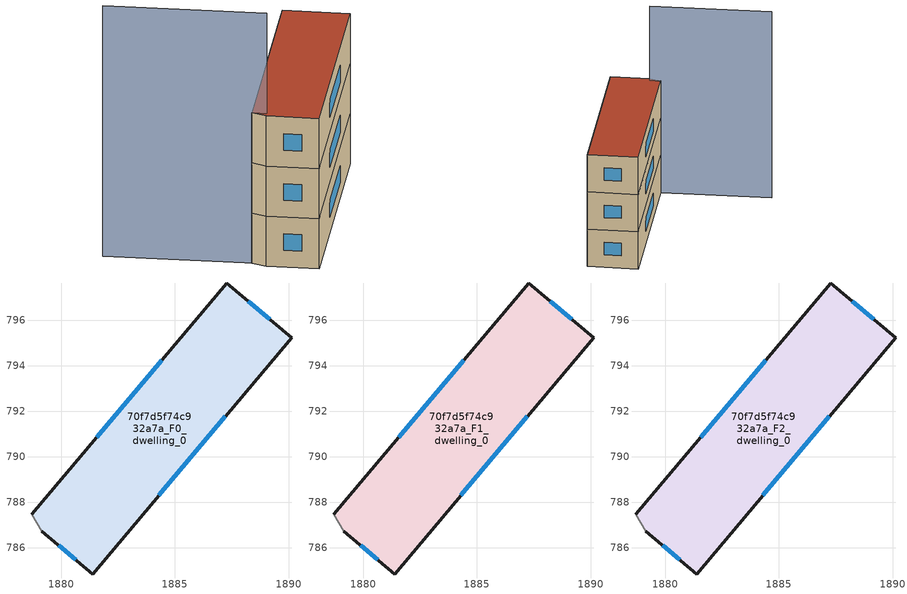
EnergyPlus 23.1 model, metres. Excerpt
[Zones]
70f7d5f74c932a7a_F0_dwelling_0
 floor ground (EU_floor_Construction): 1890.13,795.23 1881.39,784.85 1879.16,786.73 1878.72,787.48 1887.27,797.63 z0
 wall outside (EU_wall_Construction): 1879.16,786.73 1881.39,784.85 1890.13,795.23 1887.27,797.63 1878.72,787.48 z0:3
 wall adiabatic (EU_wall_Construction): 1878.72,787.48 1879.16,786.73 z0:3
 window (EU_Window_Construction): 1884.42,794.24 1881.57,790.86 / 1889.17,796.03 1888.22,796.83 / 1884.3,788.31 1887.22,791.77 / 1879.9,786.1 1880.64,785.47 z1:2
70f7d5f74c932a7a_F1_dwelling_0
 floor to 70f7d5f74c932a7a_F0_dwelling_0 (EU_floor_Construction): 1890.13,795.23 1881.39,784.85 1879.16,786.73 1878.72,787.48 1887.27,797.63 z3
 wall outside (EU_wall_Construction): 1879.16,786.73 1881.39,784.85 1890.13,795.23 1887.27,797.63 1878.72,787.48 z3:6
 wall adiabatic (EU_wall_Construction): 1878.72,787.48 1879.16,786.73 z3:6
 window (EU_Window_Construction): 1884.42,794.24 1881.57,790.86 / 1889.17,796.03 1888.22,796.83 / 1884.3,788.31 1887.22,791.77 / 1879.9,786.1 1880.64,785.47 z4:5
70f7d5f74c932a7a_F2_dwelling_0
 floor to 70f7d5f74c932a7a_F1_dwelling_0 (EU_floor_Construction): 1890.13,795.23 1881.39,784.85 1879.16,786.73 1878.72,787.48 1887.27,797.63 z6
 wall outside (EU_wall_Construction): 1879.16,786.73 1881.39,784.85 1890.13,795.23 1887.27,797.63 1878.72,787.48 z6:9
 wall adiabatic (EU_wall_Construction): 1878.72,787.48 1879.16,786.73 z6:9
 window (EU_Window_Construction): 1884.42,794.24 1881.57,790.86 / 1889.17,796.03 1888.22,796.83 / 1884.3,788.31 1887.22,791.77 / 1879.9,786.1 1880.64,785.47 z7:8
 roof outside (EU_roof_Construction): 1881.39,784.85 1890.13,795.23 1887.27,797.63 1878.72,787.48 1879.16,786.73 z9
shading: 1872.4,792.61 1879.35,786.96 z0:15
[Building]
EU S2 Campaign: North Axis=0; Terrain=City; Solar Distribution=FullExterior
[Site:Location]
Bologna: Latitude=44.5; Longitude=11.25; Time Zone=1; Elevation=37
[SizingPeriod:WeatherFileDays]
AnnualSizingPeriod: Begin Month=1; Begin Day of Month=1; End Month=12; End Day of Month=31; Day of Week for Start Day=Monday; Use Weather File Daylight Saving Period=No; Use Weather File Rain and Snow Indicators=No
[MATERIAL]
EU_InternalMass_Material: Roughness=MediumRough; Thickness=0.1; Conductivity=1; Density=1800; Specific Heat=900; Thermal Absorptance=0.9; Solar Absorptance=0.7; Visible Absorptance=0.7
[MATERIAL:NOMASS] Roughness=MediumRough; Thermal Absorptance=0.9; Solar Absorptance=0.7; Visible Absorptance=0.7
Name | Thermal Resistance
EU_wall_NoMass | 0.937881
EU_roof_NoMass | 0.548572
EU_floor_NoMass | 0.71348
[WINDOWMATERIAL:SIMPLEGLAZINGSYSTEM]
EU_Window_SimpleGlazing: UFactor=4.25633; Solar Heat Gain Coefficient=0.85; Visible Transmittance=0.85
[CONSTRUCTION]
EU_wall_Construction: EU_wall_NoMass
EU_roof_Construction: EU_roof_NoMass
EU_floor_Construction: EU_floor_NoMass
EU_Window_Construction: EU_Window_SimpleGlazing
EU_InternalMass_Construction: EU_InternalMass_Material
[ZONE] Type=1; Multiplier=1; Ceiling Height=autocalculate; Floor Area=autocalculate; Part of Total Floor Area=Yes
Name | Volume
70f7d5f74c932a7a_F0_dwelling_0 | 151.634
70f7d5f74c932a7a_F1_dwelling_0; 70f7d5f74c932a7a_F2_dwelling_0 | 151.635
[INTERNALMASS] Construction=EU_InternalMass_Construction; Surface Area=50.5448
Name | Zone or ZoneList
70f7d5f74c932a7a_F0_dwelling_0_EU_InternalMass | 70f7d5f74c932a7a_F0_dwelling_0
70f7d5f74c932a7a_F1_dwelling_0_EU_InternalMass | 70f7d5f74c932a7a_F1_dwelling_0
70f7d5f74c932a7a_F2_dwelling_0_EU_InternalMass | 70f7d5f74c932a7a_F2_dwelling_0
[OTHEREQUIPMENT] Fuel Type=Electricity; Design Level Calculation Method=Watts/Area; Power per Zone Floor Area=1; Fraction Latent=0; Fraction Radiant=0; Fraction Lost=0; Carbon Dioxide Generation Rate=0; EndUse Subcategory=EU_Step8_InternalGains
Name | Zone or ZoneList or Space or SpaceList | Schedule
EU_Step8_InternalGain_70f7d5f74c932a7a_F0_dwelling_0_f000 | 70f7d5f74c932a7a_F0_dwelling_0 | EU_Step8_GainSchedule_70f7d5f74c932a7a_F0_dwelling_0_f000
EU_Step8_InternalGain_70f7d5f74c932a7a_F1_dwelling_0_f000 | 70f7d5f74c932a7a_F1_dwelling_0 | EU_Step8_GainSchedule_70f7d5f74c932a7a_F1_dwelling_0_f000
EU_Step8_InternalGain_70f7d5f74c932a7a_F2_dwelling_0_f000 | 70f7d5f74c932a7a_F2_dwelling_0 | EU_Step8_GainSchedule_70f7d5f74c932a7a_F2_dwelling_0_f000
[ZONEVENTILATION:DESIGNFLOWRATE] Schedule=EU_AlwaysOn; Design Flow Rate Calculation Method=AirChanges/Hour; Air Changes per Hour=0.687892; Ventilation Type=Natural; Fan Pressure Rise=0; Fan Total Efficiency=1; Constant Term Coefficient=1; Temperature Term Coefficient=0; Velocity Term Coefficient=0; Velocity Squared Term Coefficient=0; Minimum Indoor Temperature=-100; Maximum Indoor Temperature=100; Delta Temperature=-100; Minimum Outdoor Temperature=-100; Maximum Outdoor Temperature=100; Maximum Wind Speed=40
Name | Zone or ZoneList or Space or SpaceList
EU_ConstantAir_70f7d5f74c932a7a_F0_dwelling_0 | 70f7d5f74c932a7a_F0_dwelling_0
EU_ConstantAir_70f7d5f74c932a7a_F1_dwelling_0 | 70f7d5f74c932a7a_F1_dwelling_0
EU_ConstantAir_70f7d5f74c932a7a_F2_dwelling_0 | 70f7d5f74c932a7a_F2_dwelling_0
[HVACTEMPLATE:THERMOSTAT] Constant Heating Setpoint=20; Constant Cooling Setpoint=50
EU_HeatOnly_70f7d5f74c932a7a_F0_dwelling_0; EU_HeatOnly_70f7d5f74c932a7a_F1_dwelling_0; EU_HeatOnly_70f7d5f74c932a7a_F2_dwelling_0
[HVACTEMPLATE:ZONE:IDEALLOADSAIRSYSTEM] System Availability Schedule=EU_AlwaysOn; Maximum Heating Supply Air Temperature=50; Minimum Cooling Supply Air Temperature=13; Maximum Heating Supply Air Humidity Ratio=0.0156; Minimum Cooling Supply Air Humidity Ratio=0.0077; Heating Limit=NoLimit; Cooling Limit=NoLimit; Heating Availability Schedule=EU_AlwaysOn; Cooling Availability Schedule=EU_CoolingOff; Dehumidification Control Type=ConstantSensibleHeatRatio; Cooling Sensible Heat Ratio=0.7; Dehumidification Setpoint=60; Humidification Control Type=None; Humidification Setpoint=30; Outdoor Air Method=None; Outdoor Air Flow Rate per Person=0.00944; Outdoor Air Flow Rate per Zone Floor Area=0; Outdoor Air Flow Rate per Zone=0; Demand Controlled Ventilation Type=None; Outdoor Air Economizer Type=NoEconomizer; Heat Recovery Type=None; Sensible Heat Recovery Effectiveness=0.7; Latent Heat Recovery Effectiveness=0.65
Name | Template Thermostat
70f7d5f74c932a7a_F0_dwelling_0 | EU_HeatOnly_70f7d5f74c932a7a_F0_dwelling_0
70f7d5f74c932a7a_F1_dwelling_0 | EU_HeatOnly_70f7d5f74c932a7a_F1_dwelling_0
70f7d5f74c932a7a_F2_dwelling_0 | EU_HeatOnly_70f7d5f74c932a7a_F2_dwelling_0
[SIZING:ZONE] Zone Cooling Design Supply Air Temperature Input Method=SupplyAirTemperature; Zone Cooling Design Supply Air Temperature=13; Zone Heating Design Supply Air Temperature Input Method=SupplyAirTemperature; Zone Heating Design Supply Air Temperature=50; Zone Cooling Design Supply Air Humidity Ratio=0.008; Zone Heating Design Supply Air Humidity Ratio=0.008; Cooling Design Air Flow Method=DesignDay; Cooling Design Air Flow Rate=0; Cooling Minimum Air Flow per Zone Floor Area=0.000762; Cooling Minimum Air Flow=0; Cooling Minimum Air Flow Fraction=0.2; Heating Design Air Flow Method=DesignDay; Heating Design Air Flow Rate=0; Heating Maximum Air Flow per Zone Floor Area=0.002032; Heating Maximum Air Flow=0.141576; Heating Maximum Air Flow Fraction=0.3; Account for Dedicated Outdoor Air System=No; Dedicated Outdoor Air System Control Strategy=NeutralSupplyAir; Dedicated Outdoor Air Low Setpoint Temperature for Design=autosize; Dedicated Outdoor Air High Setpoint Temperature for Design=autosize; Zone Load Sizing Method=Sensible Load Only No Latent Load; Zone Latent Cooling Design Supply Air Humidity Ratio Input Method=HumidityRatioDifference; Zone Cooling Design Supply Air Humidity Ratio Difference=0.005; Zone Latent Heating Design Supply Air Humidity Ratio Input Method=HumidityRatioDifference; Zone Humidification Design Supply Air Humidity Ratio Difference=0.005
70f7d5f74c932a7a_F0_dwelling_0; 70f7d5f74c932a7a_F1_dwelling_0; 70f7d5f74c932a7a_F2_dwelling_0
[SCHEDULE:CONSTANT]
Name | Hourly Value
EU_AlwaysOn | 1
EU_CoolingOff | 0
[SCHEDULE:FILE] Column Number=1; Rows to Skip at Top=0; Number of Hours of Data=8760; Column Separator=Comma; Interpolate to Timestep=No; Minutes per Item=60; Adjust Schedule for Daylight Savings=Yes
Name | File
EU_Step8_GainSchedule_70f7d5f74c932a7a_F0_dwelling_0_f000 | ../../schedules/70f7d5f74c932a7a/70f7d5f74c932a7a_F0_dwelling_0_f000_gain.csv
EU_Step8_GainSchedule_70f7d5f74c932a7a_F1_dwelling_0_f000 | ../../schedules/70f7d5f74c932a7a/70f7d5f74c932a7a_F1_dwelling_0_f000_gain.csv
EU_Step8_GainSchedule_70f7d5f74c932a7a_F2_dwelling_0_f000 | ../../schedules/70f7d5f74c932a7a/70f7d5f74c932a7a_F2_dwelling_0_f000_gain.csv
